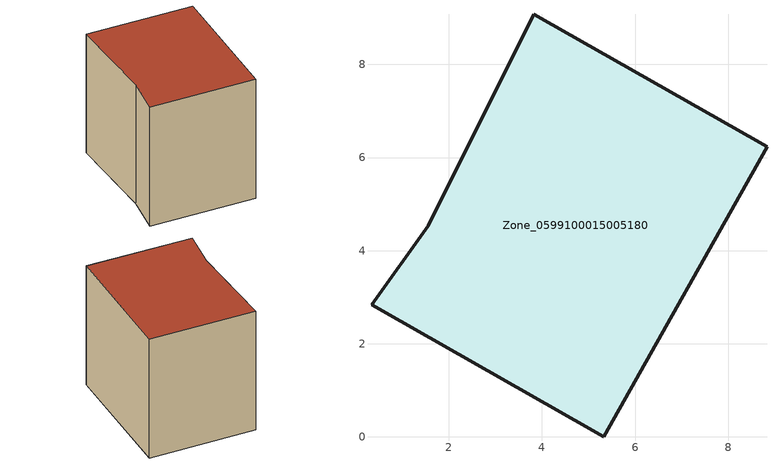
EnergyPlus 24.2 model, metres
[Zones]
Zone_0599100015005180
 floor ground (C_G): 3.82,9.08 8.83,6.23 5.33,0 0.34,2.84 1.56,4.54 z0.71
 wall outside (C_F): 0.34,2.84 5.33,0 8.83,6.23 3.82,9.08 1.56,4.54 0.34,2.84 z0.71:7.73
 roof outside (C_R): 8.83,6.23 3.82,9.08 1.56,4.54 0.34,2.84 5.33,0 z7.73
[BUILDING]
Pand.0599100015005180: North Axis=0; Terrain=City; Loads Convergence Tolerance Value=0.04; Temperature Convergence Tolerance Value=0.4; Solar Distribution=FullExterior; Maximum Number of Warmup Days=25; Minimum Number of Warmup Days=1
[Site:Location]
Rotterdam.The.Hague.AP_ZH_NLD Design_Conditions: Latitude=51.96; Longitude=4.45; Time Zone=1; Elevation=-4.5
[SITE:GROUNDTEMPERATURE:BUILDINGSURFACE]
18, 18, 18, 18, 18, 18, 18, 18, 18, 18, 18, 18
[MATERIAL] Thermal Absorptance=0.9; Solar Absorptance=0.7; Visible Absorptance=0.7
Name | Roughness | Thickness | Conductivity | Density | Specific Heat
G.TC.1946-1964 | MediumSmooth | 0.15 | 1 | 540 | 1210
F.TC.1946-1964 | Rough | 0.3 | 0.857143 | 1920 | 840
R.TC.1946-1964 | MediumRough | 0.2 | 0.235294 | 1500 | 1000
[CONSTRUCTION]
C_G: G.TC.1946-1964
C_F: F.TC.1946-1964
C_R: R.TC.1946-1964
[ZONE]
Zone_0599100015005180: Type=1; Multiplier=1; Ceiling Height=Autocalculate; Volume=Autocalculate; Floor Area=autocalculate; Part of Total Floor Area=Yes
[ZONEINFILTRATION:DESIGNFLOWRATE]
Infil_Zone_0599100015005180: Zone or ZoneList or Space or SpaceList=Zone_0599100015005180; Schedule=AlwaysOn; Design Flow Rate Calculation Method=Flow/Area; Flow Rate per Floor Area=0.003; Constant Term Coefficient=1; Temperature Term Coefficient=0; Velocity Term Coefficient=0; Velocity Squared Term Coefficient=0
[HVACTEMPLATE:ZONE:IDEALLOADSAIRSYSTEM]
Zone_0599100015005180: Maximum Heating Supply Air Temperature=50; Minimum Cooling Supply Air Temperature=13; Maximum Heating Supply Air Humidity Ratio=0.0156; Minimum Cooling Supply Air Humidity Ratio=0.0077; Heating Limit=NoLimit; Cooling Limit=NoLimit; Dehumidification Control Type=ConstantSensibleHeatRatio; Cooling Sensible Heat Ratio=0.7; Dehumidification Setpoint=60; Humidification Control Type=None; Humidification Setpoint=30; Outdoor Air Method=None; Outdoor Air Flow Rate per Person=0.00944; Outdoor Air Flow Rate per Zone Floor Area=0; Outdoor Air Flow Rate per Zone=0; Demand Controlled Ventilation Type=None; Outdoor Air Economizer Type=NoEconomizer; Heat Recovery Type=None; Sensible Heat Recovery Effectiveness=0.7; Latent Heat Recovery Effectiveness=0.65
[ZONECONTROL:THERMOSTAT]
ThermostatControl_Zone_0599100015005180: Zone or ZoneList=Zone_0599100015005180; Control Type Schedule=DualSetpointControlType; Control 1=Thermostat_Zone_0599100015005180; Temperature Difference Between Cutout And Setpoint=0
[THERMOSTATSETPOINT:DUALSETPOINT]
Thermostat_Zone_0599100015005180: Heating Setpoint Temperature Schedule=HeatingSetpoint_Zone_0599100015005180; Cooling Setpoint Temperature Schedule=CoolingSetpoint_Zone_0599100015005180
[SCHEDULE:COMPACT]
HeatingSetpoint_Zone_0599100015005180: Through: 12/31, For: AllDays, Until: 24:00, 21
CoolingSetpoint_Zone_0599100015005180: Through: 12/31, For: AllDays, Until: 24:00, 24
DualSetpointControlType: Through: 12/31, For: AllDays, Until: 24:00, 4
AlwaysOn: Through: 12/31, For: AllDays, Until: 24:00, 1
